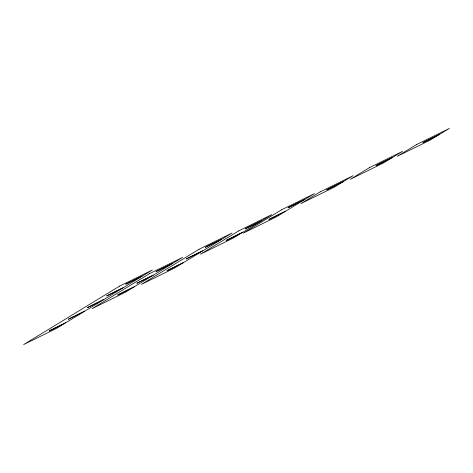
<?xml version="1.0" encoding="UTF-8"?>
<svg xmlns="http://www.w3.org/2000/svg" width="473" height="473" viewBox="0 0 473 473"><rect width="100%" height="100%" fill="white"/><g stroke="black" fill="none" stroke-linecap="round" stroke-linejoin="round"><path stroke-width="0.71" d="M119.433 286.195L23.65 344.569L56.565 328.374L65.617 322.858L49.157 330.958L66.669 322.219L84.773 311.187L68.313 319.281L85.826 310.542L103.93 299.51L87.47 307.604L104.982 298.865L123.086 287.832L106.626 295.932L124.139 287.194L142.243 276.161L125.783 284.255L126.841 283.611L143.295 275.517L152.347 270L119.433 286.195M149.651 273.577L92.182 308.603L125.097 292.409L134.149 286.892L117.688 294.992L135.201 286.248L153.305 275.215L136.845 283.315L137.897 282.671L154.358 274.577L172.462 263.544L156.001 271.638L157.054 270.999L173.514 262.899L182.566 257.383L149.651 273.577M199.027 249.289L141.557 284.314L174.472 268.12L183.524 262.604L167.064 270.698L184.576 261.959L202.681 250.927L186.22 259.021L187.273 258.382L203.733 250.282L221.837 239.249L205.377 247.349L206.429 246.705L222.889 238.611L231.941 233.088L199.027 249.289M238.818 230.83L200.505 254.184L233.426 237.99L242.572 232.414L226.112 240.509L243.435 231.888L261.729 220.737L245.268 228.837L246.131 228.311L262.592 220.211L271.739 214.636L238.818 230.83M281.612 209.781L243.299 233.13L276.214 216.936L285.361 211.36L268.906 219.46L286.224 210.834L304.517 199.683L288.063 207.783L288.92 207.257L305.381 199.157L314.527 193.587L281.612 209.781M320.191 191.872L301.035 203.55L333.95 187.355L343.102 181.78L326.642 189.874L343.96 181.254L353.106 175.678L320.191 191.872M369.567 167.578L350.41 179.255L383.325 163.061L392.472 157.485L376.017 165.585L393.335 156.959L402.482 151.384L369.567 167.578M416.435 144.626L397.279 156.297L430.194 140.103L439.34 134.527L422.886 142.627L440.203 134.007L449.35 128.431L416.435 144.626"/></g></svg>
